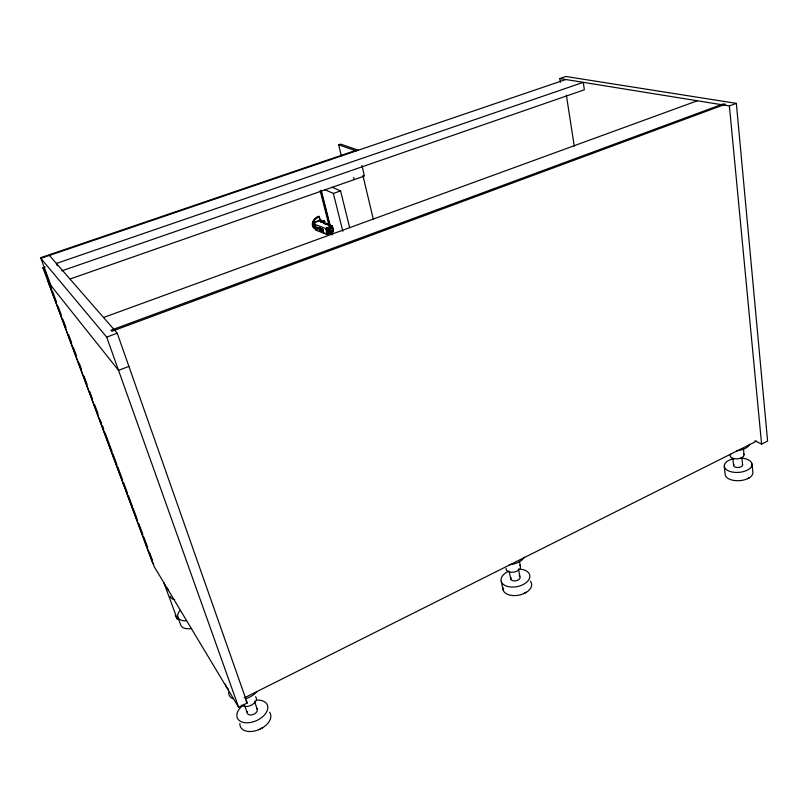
<?xml version="1.0" encoding="UTF-8"?>
<svg xmlns="http://www.w3.org/2000/svg" width="808" height="808" viewBox="0 0 808 808"><rect width="100%" height="100%" fill="white"/><g stroke="black" fill="none" stroke-linecap="round" stroke-linejoin="round"><path stroke-width="1.21" d="M333.462 230.26L329.654 232.684L327.977 231.815L326.816 227.3L327.816 227.806L329.654 232.684L328.492 228.159L332.3 225.725L333.401 230.199M332.936 231.078L331.795 226.493M332.573 231.118L333.351 231.835L327.291 234.593L315.474 229.987L314.191 222.695L320.796 220.311L321.665 220.665L320.382 221.372L321.665 220.665M313.302 222.149L312.979 225.957L314.857 228.816C309.454 225.371 313.696 217.312 318.978 216.322L320.402 220.049L313.706 222.453L315.726 228.624M316.443 227.26C317.19 225.664 318.817 230.502 317.14 229.149M319.503 216.574L315.393 218.948L313.171 222.341L312.656 222.079M530.311 581.144A14.534 8.767 -11.2 0 1 526.473 592.244L524.099 593.405M269.599 712.242A16.281 10.151 -24.2 0 1 262.651 727.745L259.843 729.129M323.523 220.917L324.685 221.291L322.463 222.301L324.776 221.665L323.523 220.917L321.16 221.766M258.782 729.675L262.61 727.705M526.432 592.214L523.21 593.87A14.493 8.747 -11.2 0 1 508.828 594.819A14.493 8.747 -11.2 0 1 502.919 587.406M47.753 280.346L154.156 566.57L238.643 707.313L247.248 702.98L117.241 333.219L49.419 255.439M754.864 440.734L761.59 444.117L767.6 441.097L736.351 103.363L565.852 76.487L559.793 78.538L560.378 82.285M244.167 697.981L756.601 441.148M328.967 232.33L328.341 232.613L327.19 228.088L331.714 226.048L331.229 225.846M332.957 230.936L328.038 233.169L326.695 227.896M321.857 232.239L327.583 234.037L333.26 231.462M313.928 224.038L325.735 228.553L331.825 225.816L326.291 223.897C328.634 223.503 323.554 223.483 324.604 223.766M128.906 366.388L118.544 370.357L48.611 282.659M747.501 478.679L749.481 477.659L746.744 479.063A13.827 7.222 -3.8 0 1 732.856 480.255A13.827 7.222 -3.8 0 1 725.16 474.559L724.271 466.368M357.378 149.874L40.4 257.792L106.696 337.128L117.241 333.219M559.793 78.538L729.392 105.949L736.351 103.363M103.535 317.504L697.365 100.768M318.796 227.624L320.2 228.189L320.978 231.189L319.574 230.613L318.796 227.624L320.614 228.038L321.13 230.038M319.574 230.613L321.392 231.037M324.856 189.688L333.371 193.425L340.582 190.89L349.662 227.654M70.013 279.023L364.448 176.033L361.944 165.468M61.802 270.862L584.366 89.789L583.265 82.335L56.398 263.448L57.267 265.802M153.732 564.317L152.227 561.823L42.905 267.801L45.288 266.983M565.832 79.517L40.875 258.348L51.015 285.668M341.34 155.833L338.663 144.814L340.673 144.137L358.338 150.207M331.027 225.775L332.26 225.695M318.665 216.988L318.978 216.322M320.938 222.382L320.332 220.018L321.564 220.291M322.372 221.937L324.957 223.23M322.463 222.301L323.129 222.119M320.281 221.008L331.916 226.189L326.23 228.755L327.583 234.037M320.382 221.372L327.078 224.735L328.977 224.725M338.663 144.814L356.267 150.914M331.967 187.203L340.582 190.89M319.524 229.836L321.483 230.724M318.524 216.423L319.049 216.685M316.574 217.362L317.1 217.625M326.472 223.22L327.179 223.574M328.725 224.553L331.714 226.048M323.594 222.867L325.048 223.604M314.878 218.685L315.393 218.948M313.534 220.291L314.06 220.554M313.706 222.453L314.767 222.927L315.585 228.462M312.292 223.917L312.807 224.19M312.464 225.695L312.979 225.957M313.161 227.27L313.676 227.533M42.905 267.801L44.501 269.741L51.52 288.648M245.925 700.829L247.248 702.98M175.235 615.605L177.386 619.261L163.883 582.77M52.399 291.011L56.348 301.647M58.105 306.373L61.176 314.645M62.933 319.372L66.003 327.644M68.64 334.734L71.71 343.006M73.467 347.733L76.538 356.005M79.174 363.095L81.366 369.004M84.002 376.094L87.072 384.366M89.708 391.446L92.344 398.536M94.536 404.444L98.051 413.898M100.243 419.806L101.555 423.352M102.434 425.715L103.757 429.26M105.07 432.805L112.09 451.712M112.968 454.076L116.928 464.711M117.796 467.075L122.634 480.073M123.503 482.437L127.462 493.072M128.331 495.435L132.29 506.071M133.168 508.424L137.118 519.059M138.875 523.786L142.824 534.421M143.703 536.785L147.652 547.42M149.409 552.147L152.48 560.419M177.79 617.009L180.709 624.917A14.17 7.615 -22.5 0 0 191.617 628.462M106.696 337.128L238.643 707.313M244.541 705.222L247.399 713.333M254.439 701.182L257.257 709.303M314.251 222.665L315.423 227.442M319.423 218.049L320.029 220.392M319.271 227.452L320.039 230.452M324.624 221.22L324.624 221.786M325.735 228.553L327.291 234.593M323.321 221.786L323.564 222.665M331.431 226.826L332.583 231.351M321.22 190.264L329.916 224.432M331.775 231.755L332.391 234.199M320.948 191.052L329.644 225.21M331.502 232.532L332.128 234.966M329.896 227.523L331.129 232.229M320.18 190.718L328.886 224.887M329.583 227.957L331.371 234.643M332.128 226.23L333.28 230.745M331.936 225.664L333.088 230.169M333.371 193.425L342.834 231.29M353.651 177.406L354.187 179.618M362.913 175.437L373.266 219.089M501.192 581.245L503.041 589.699M509.121 571.145L510.808 579.053M518.403 569.024L520.059 576.942A4.737 2.828 -11.2 0 1 514.989 580.912A4.737 2.828 -11.2 0 1 511.05 577.548M519.433 561.388L520.433 566.186M566.368 95.182L574.266 146.167M732.805 458.166L733.603 465.549M741.845 457.368L742.613 464.772M743.421 448.854L744.027 454.682M752.006 463.954L752.834 472.195A13.867 7.242 -3.8 0 1 749.531 477.68M312.969 223.836L313.13 225.452M729.392 105.949L761.59 444.117M519.049 575.73A4.737 2.828 -11.2 0 1 519.695 576.276M519.867 565.186A7.333 4.313 -11.2 0 1 514.474 572.003A7.333 4.313 -11.2 0 1 506.091 568.327M524.432 557.086A14.736 8.534 -11.3 0 1 509.222 564.711M520.483 569.196A14.595 8.706 -11.2 0 1 527.422 581.497A14.595 8.706 -11.2 0 1 504.859 585.396A14.595 8.706 -11.2 0 1 508.434 571.276M742.37 464.186A4.525 2.333 -4 0 1 737.835 467.519A4.525 2.333 -4 0 1 734.058 464.348M743.653 453.793A6.989 3.555 -4.1 0 1 736.644 458.894A6.989 3.555 -4.1 0 1 730.816 454.076M749.642 444.238A14.039 7.03 -4.3 0 1 736.714 450.723M740.795 458.035A13.918 7.181 -4 0 1 750.046 468.337A13.918 7.181 -4 0 1 727.331 470.286A13.918 7.181 -4 0 1 733.684 458.641M256.793 708.576A5.313 3.272 -23.9 0 1 252.783 714.656A5.313 3.272 -23.9 0 1 247.531 711.515M255.57 696.688A8.211 5 -23.7 0 1 252.248 704.677A8.211 5 -23.7 0 1 241.743 705.101M257.055 691.496A16.524 9.908 -23.4 0 1 245.632 698.769M232.623 698.657A16.524 9.908 -23.4 0 1 228.704 692.123M256.964 700.102A16.352 10.08 -24 0 1 266.064 712.848A16.352 10.08 -24 0 1 242.855 722.291A16.352 10.08 -24 0 1 241.925 706.222M258.782 729.664A16.241 10.12 -24.2 0 1 239.905 723.524M228.553 689.204A16.594 9.837 -23.2 0 1 225.483 684.103M186.416 620.797A14.261 7.585 -22.4 0 1 180.174 610.394M174.7 599.728A14.393 7.423 -22 0 1 170.175 596.304M168.175 589.85A14.443 7.363 -21.8 0 1 167.185 588.194M315.928 227.119L317.13 229.694L315.928 227.119M321.867 228.906C321.554 233.371 325.21 231.088 321.867 228.906M321.887 228.896L322.139 230.846L323.493 231.815L323.301 229.856L321.887 228.896M725.21 104.293L111.888 331.27L110.989 330.23L723.099 103.959L725.21 104.293"/></g></svg>
